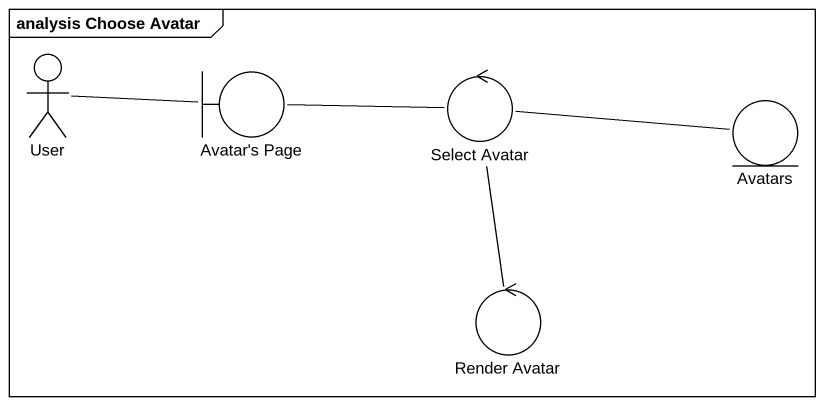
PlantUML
@startuml
mainframe analysis Choose Avatar
actor User
boundary "Avatar's Page" as Avatar_s_Page
control "Select Avatar" as Select_Avatar
entity Avatars
control "Render Avatar" as Render_Avatar
User -right- Avatar_s_Page
Avatar_s_Page -right- Select_Avatar
Select_Avatar -right- Avatars
Select_Avatar -- Render_Avatar
@enduml
